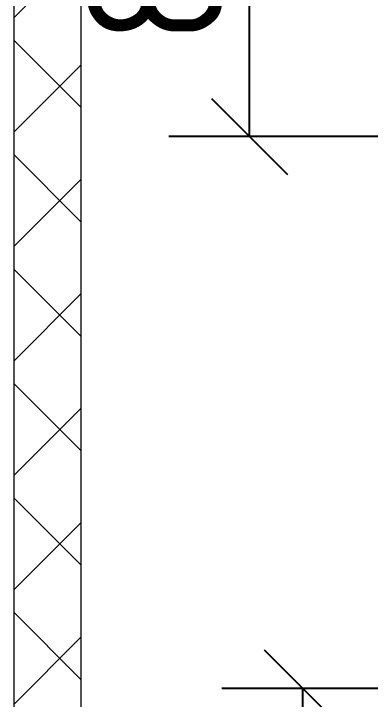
# Model space of a CAD drawing. Header units: millimetres. Extents: x -174154 to -170572, y -111302 to -109817.
# Drawn here: x -170806.93 to -170800.32, y -110611.69 to -110598.98 of the extents above; entities that cross this region are included whole.
import ezdxf

# ---------------------------------------------------------------- set-up
doc = ezdxf.new("R2010")
doc.units = ezdxf.units.MM
doc.linetypes.add('ACAD_ISO02W100', pattern=[15, 12, -3])
doc.layers.get('Defpoints').update_dxf_attribs({"color": 70})
for name, color, linetype, lineweight in [('!Подложка', 252, 'ACAD_ISO02W100', 25), ('Размеры', 7, 'Continuous', 9), ('Стены разрез', 7, 'Continuous', 40)]:
    doc.layers.add(name, color=color, linetype=linetype, lineweight=lineweight)
doc.styles.add('GOST Common', font='GOST Common.ttf', dxfattribs={"width": 0.9, "height": 250})
doc.dimstyles.new('ADSK_Проверочный', dxfattribs={"dimscale": 304.8, "dimtxt": 251.4287490705518, "dimasz": 0.4639107611548557, "dimexe": 0.4921259842519685, "dimexo": 0.4921259842519685, "dimgap": 0.1640419947506562, "dimtad": 1, "dimdec": 0, "dimdsep": 46, "dimtxsty": 'GOST Common', "dimblk1": 'OBLIQUE', "dimblk2": 'OBLIQUE', "dimsah": 1, "dimcen": 0.09, "dimazin": 0, "dimtfac": 1, "dimtdec": 4, "dimtix": 1, "dimtmove": 0, "dimatfit": 3, "dimfxl": 1, "dimtvp": 1, "dimtolj": 1, "dimtzin": 0, "dimarcsym": 2})

# ---------------------------------------------------------------- blocks, each defined once
blk = doc.blocks.new('_Oblique')
at = {"color": 0, "linetype": 'ByBlock', "lineweight": -2}
blk.add_line((-0.5, -0.5), (0.5, 0.5), dxfattribs=at)
blk = doc.blocks.new('*D515')
at = {"layer": 'Defpoints', "color": 0, "transparency": 16777216}
for p in [(12040.63348181173, 3152.918751396999), (13966.4171968794, 3152.918751396999), (13973.46039180653, 2352.918751396998)]:
    blk.add_point(p, dxfattribs=at)
at = {"layer": 'Размеры', "color": 0, "lineweight": -2, "transparency": 16777216}
for p, q in [((13816.4171968794, 3152.918751396999), (11890.63348181173, 3152.918751396999)), ((12040.63348181173, 2352.918751396998), (12040.63348181173, 3152.918751396999)), ((13823.46039180653, 2352.918751396998), (11890.63348181173, 2352.918751396998))]:
    blk.add_line(p, q, dxfattribs=at)
at = {"layer": 'Размеры', "color": 0, "lineweight": -2, "transparency": 16777216, "xscale": 141.4, "yscale": 141.4, "zscale": 141.4}
for p, rotation in [((12040.63348181173, 3152.918751396999), 90), ((12040.63348181173, 2352.918751396998), 270)]:
    blk.add_blockref('_Oblique', p, dxfattribs=dict(at, rotation=rotation))
at = {"layer": 'Размеры', "color": 0, "lineweight": 20, "transparency": 16777216, "insert": (11865.63348181173, 2752.918751396994), "char_height": 250, "width": 567.6323623084321, "attachment_point": 5, "rotation": 90, "style": 'GOST Common'}
blk.add_mtext('\\A1;800', dxfattribs=at)
blk = doc.blocks.new('*D520')
at = {"layer": 'Defpoints', "color": 0, "transparency": 16777216}
for p in [(12139.33113757062, 1329.999999999962), (12868.98468147726, 1329.999999999962), (13079.2797391595, 429.9999999999657)]:
    blk.add_point(p, dxfattribs=at)
at = {"layer": 'Размеры', "color": 0, "lineweight": -2, "transparency": 16777216}
for p, q in [((12718.98468147726, 1329.999999999962), (11989.33113757062, 1329.999999999962)), ((12139.33113757062, 429.9999999999655), (12139.33113757062, 1329.999999999962)), ((12929.2797391595, 429.9999999999657), (11989.33113757062, 429.9999999999655))]:
    blk.add_line(p, q, dxfattribs=at)
at = {"layer": 'Размеры', "color": 0, "lineweight": -2, "transparency": 16777216, "xscale": 141.4, "yscale": 141.4, "zscale": 141.4}
for p, rotation in [((12139.33113757062, 1329.999999999962), 90), ((12139.33113757062, 429.9999999999655), 270)]:
    blk.add_blockref('_Oblique', p, dxfattribs=dict(at, rotation=rotation))
at = {"layer": 'Размеры', "color": 0, "lineweight": 20, "transparency": 16777216, "insert": (11964.33113757062, 879.9999999999602), "char_height": 250, "width": 567.6323623084321, "attachment_point": 5, "rotation": 90, "style": 'GOST Common'}
blk.add_mtext('\\A1;900', dxfattribs=at)
blk = doc.blocks.new('A$C02fe7d8c')
at = {"layer": 'Стены разрез', "lineweight": 20, "true_color": 0x636466}
h = blk.add_hatch(dxfattribs=at)
h.set_pattern_fill('FP_1', color=251, style=0, pattern_type=2)
h.set_pattern_definition([(45, (30280.00000000015, 12304.99999999978), (-106.0660171779821, 106.0660171779821), []), (135, (30280.00000000015, 12304.99999999978), (-106.0660171779821, -106.0660171779821), [])])
h.paths.add_polyline_path([(11603.00012703501, 409.9999999999582), (11728.00012703501, 409.9999999999582), (11728.000127035, 4795.999999999828), (11603.00012703501, 4795.999999999828), (11603.00012703501, 429.9999999999636)])
at = {"layer": 'Стены разрез', "color": 251, "lineweight": 20, "true_color": 0x636466}
for p, q in [((11728.00012703503, 429.9999999998654), (11728.00012703503, 4920.999999999831)), ((11603.00012703503, 4795.999999999833), (11603.00012703503, -3.456079866737127e-11))]:
    blk.add_line(p, q, dxfattribs=at)
at = {"layer": 'Размеры', "color": 251, "lineweight": 20, "true_color": 0x636466}
for base, p1, p2, override, picture, middle in [((12040.63348181173, 3152.918751396999), (13973.46039180653, 2352.918751396997), (13966.41719687939, 3152.918751396997), {"dimpost": '<>', "dimfxl": 800.031003520977}, '*D515', (11865.63348181173, 2752.918751396994)), ((12139.33113757062, 1329.999999999962), (13079.27973915949, 429.9999999999654), (12868.98468147726, 1329.999999999962), {"dimpost": '<>', "dimfxl": 924.2423985543884}, '*D520', (11964.33113757062, 879.9999999999602))]:
    dim = blk.add_linear_dim(base=base, p1=p1, p2=p2, angle=90, dimstyle='ADSK_Проверочный', override=override, dxfattribs=at)
    dim.commit()
    dim.dimension.update_dxf_attribs({"geometry": picture, "text_midpoint": middle})

msp = doc.modelspace()

# ---------------------------------------------------------------- block references
at = {"layer": '!Подложка', "ltscale": 20, "xscale": 0.01, "yscale": 0.01, "zscale": 0.01}
msp.add_blockref('A$C02fe7d8c', (-170922.9627586185, -110624.7877293258), dxfattribs=at)

doc.saveas('drawing.dxf')
